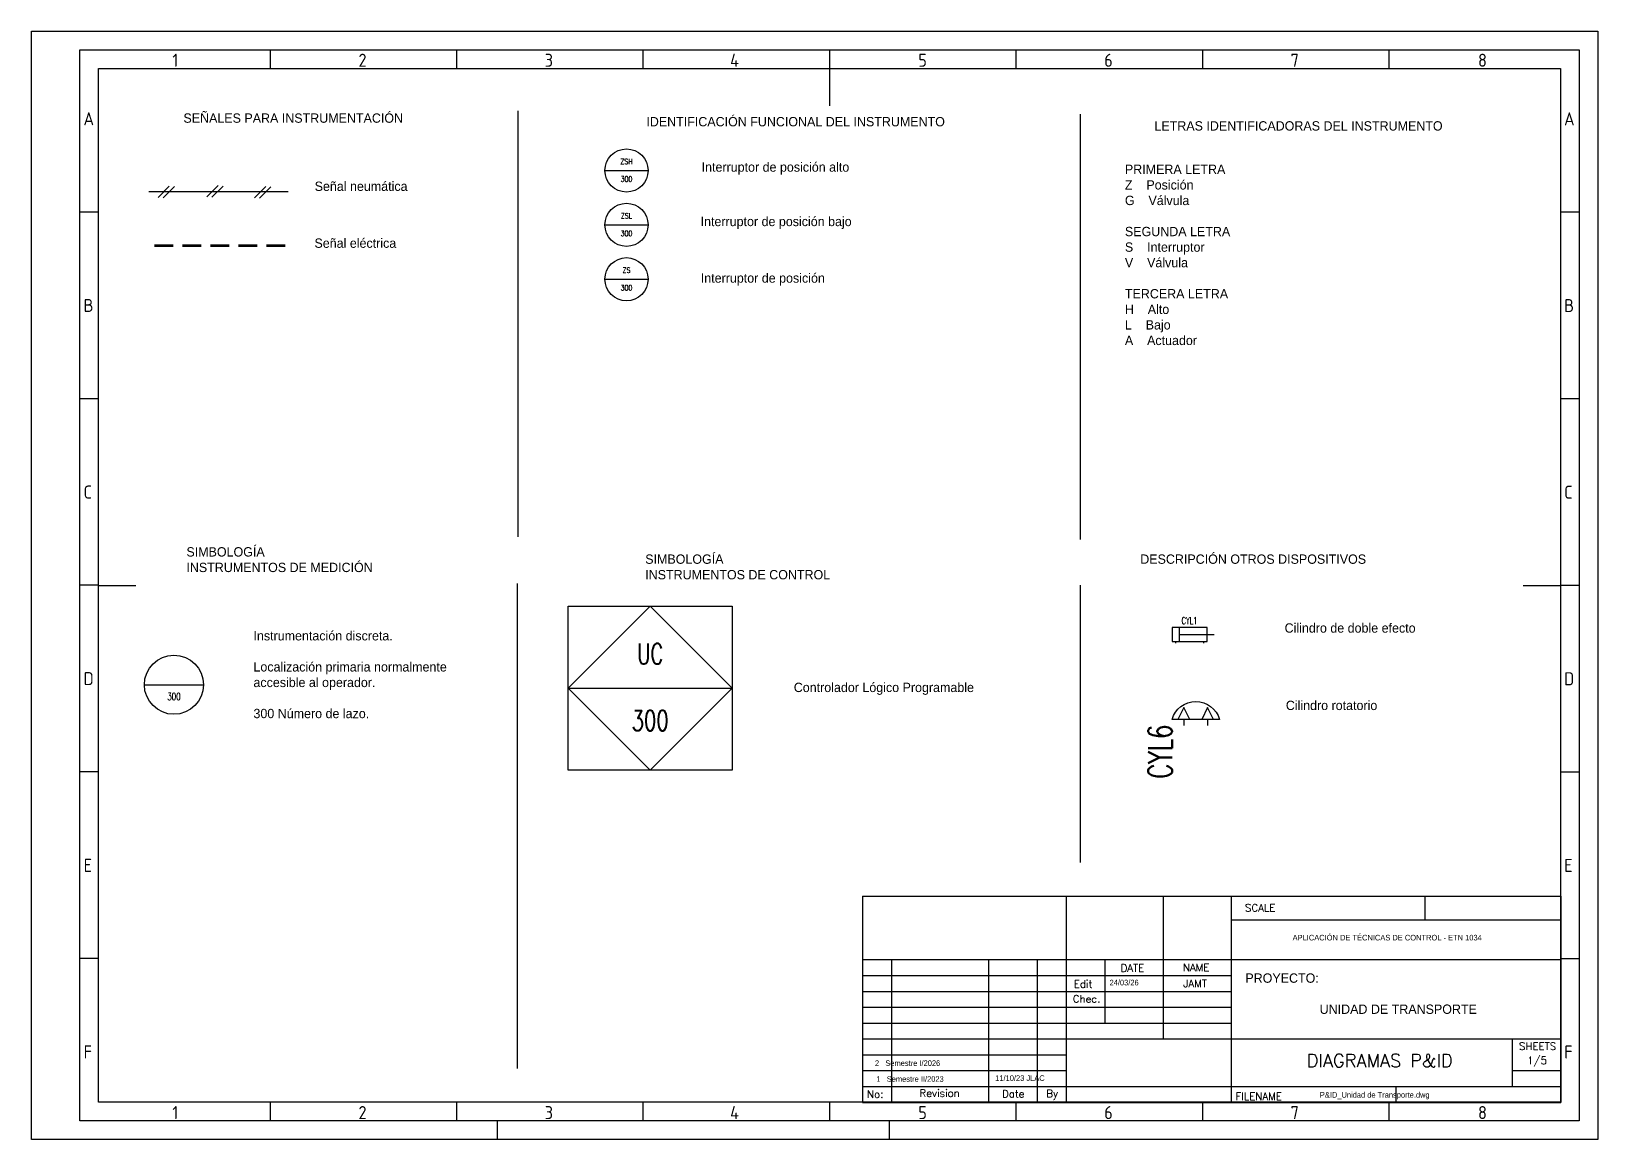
# Model space of a CAD drawing. Header units: inches. Extents: x 22 to 904, y 28 to 325.
# Drawn here: x 484.2 to 904.2, y 28 to 325 of the extents above; entities that cross this region are included whole.
import ezdxf
from ezdxf.enums import TextEntityAlignment as Align

# ---------------------------------------------------------------- set-up
doc = ezdxf.new("R2010")
doc.units = ezdxf.units.IN
doc.header["$MEASUREMENT"] = 0
doc.linetypes.add('TRAZOSX2', pattern=[1.5, 1, -0.5])
for name, color, linetype in [('025', 5, 'Continuous'), ('035', 5, 'Continuous'), ('07', 7, 'Continuous'), ('RED_2.5mm^2', 1, 'Continuous'), ('SYMS', 7, 'Continuous'), ('TAGS', 51, 'Continuous')]:
    doc.layers.add(name, color=color, linetype=linetype)
doc.layers.add('GRN_0.5mm^2', color=3, linetype='TRAZOSX2', lineweight=30)
doc.styles.add('ISO Proportional', font='isocp.shx')
doc.styles.add('WD', font='romans.shx')

# ---------------------------------------------------------------- blocks, each defined once
blk = doc.blocks.new('IEC_border_a3')
at = {"layer": '035'}
for p, q in [((64, 292), (64, 287)), ((114, 292), (114, 287)), ((164, 292), (164, 287)), ((214, 292), (214, 287)), ((264, 292), (264, 287)), ((314, 292), (314, 287)), ((364, 292), (364, 287)), ((17.97, 248.58), (12.98, 248.58)), ((414.97, 248.54), (409.98, 248.54)), ((17.98, 198.54), (13, 198.54)), ((414.98, 198.5), (410, 198.5)), ((17.98, 148.54), (13, 148.54)), ((414.98, 148.5), (410, 148.5)), ((17.98, 98.54), (13, 98.54)), ((414.98, 98.5), (410, 98.5)), ((18, 48.5), (13.02, 48.5)), ((415, 48.46), (410.02, 48.46)), ((64, 10), (64, 5)), ((114, 10), (114, 5)), ((164, 10), (164, 5)), ((214, 10), (214, 5)), ((264, 10), (264, 5)), ((314, 10), (314, 5)), ((364, 10), (364, 5)), ((125, 0), (125, 5)), ((230, 5), (230, 0))]:
    blk.add_line(p, q, dxfattribs=at)
for points in [[(0, 297), (420, 297), (420, 0), (0, 0)], [(18, 287), (410, 287), (410, 10), (18, 10)]]:
    blk.add_lwpolyline(points, close=True, dxfattribs=at)
at = {"layer": '07'}
for p, q in [((214, 287), (214, 277)), ((18, 148.5), (28, 148.5)), ((400, 148.5), (410, 148.5))]:
    blk.add_line(p, q, dxfattribs=at)
blk.add_lwpolyline([(13, 292), (415, 292), (415, 5), (13, 5)], close=True, dxfattribs=at)
at = {"layer": '035', "style": 'ISO Proportional'}
for s, p in [('1', (37.81, 287.5)), ('2', (87.73, 287.5)), ('3', (137.68, 287.5)), ('4', (187.38, 287.5)), ('5', (237.84, 287.5)), ('6', (287.69, 287.5)), ('7', (337.67, 287.5)), ('8', (387.92, 287.5)), ('A', (13.98, 271.83)), ('A', (410.98, 271.79)), ('B', (14, 221.79)), ('B', (411, 221.75)), ('C', (14, 171.79)), ('C', (411, 171.75)), ('D', (14, 121.79)), ('D', (411, 121.75)), ('E', (14.02, 71.75)), ('E', (411.02, 71.72)), ('F', (14.02, 21.75)), ('F', (411.02, 21.72)), ('1', (37.81, 5.5)), ('2', (87.73, 5.5)), ('3', (137.68, 5.5)), ('4', (187.38, 5.5)), ('5', (237.84, 5.5)), ('6', (287.69, 5.5)), ('7', (337.67, 5.5)), ('8', (387.92, 5.5))]:
    blk.add_text(s, height=3.5, dxfattribs=at).set_placement(p)
blk = doc.blocks.new('HIN1_INFRONT_MAIN')
at = {"ltscale": 0.127}
blk.add_line((-0.5, 0), (0.5, 0), dxfattribs=at)
at = {"ltscale": 3.2258}
blk.add_circle((0, 0), 0.5, dxfattribs=at)
at = {"style": 'WD', "width": 0.7}
for tag, height, p in [('INST', 0.125, (-0.481, 0.455)), ('LOC', 0.125, (-0.481, 0.293)), ('TERM01', 0.0625, (-0.524, 0.018))]:
    blk.add_attdef(tag, text='', height=height, dxfattribs=at).set_placement(p, align=Align.RIGHT)
for tag, p, height in [('TERM04', (0.021, 0.531), 0.0625), ('X2TERM04', (0, 0.5), 0.005), ('X4TERM01', (-0.5, 0), 0.005), ('X1TERM03', (0.5, 0), 0.005), ('TERM03', (0.522, 0.018), 0.0625), ('RATING1', (0.513, -0.162), 0.125), ('DESC1', (0.513, -0.321), 0.125), ('X8TERM02', (0, -0.5), 0.005), ('TERM02', (0.023, -0.581), 0.0625), ('DESC2', (0.513, -0.51), 0.125), ('WDTAGALT', (0.513, -0.866), 0.125), ('DESC3', (0.513, -0.691), 0.125)]:
    blk.add_attdef(tag, p, '', height=height, dxfattribs=at)
for tag, p in [('TAG1_PART1', (0, 0.147)), ('TAG1_PART2', (0, -0.26))]:
    blk.add_attdef(tag, text='', height=0.125, dxfattribs=at).set_placement(p, align=Align.CENTER)
blk.add_attdef('XREF', text='', height=0.0625, rotation=0.0625, dxfattribs=at).set_placement((0.546, 0.412), align=Align.TOP_CENTER)
at = {"style": 'WD', "width": 0.7, "flags": 1}
for tag, p in [('WDTYPE', (-0.535, -0.17)), ('CAT', (-0.546, -0.253)), ('FAMILY', (-0.537, -0.223)), ('MFG', (-0.544, -0.28)), ('ASSYCODE', (-0.525, -0.306))]:
    blk.add_attdef(tag, text='', height=0.01, dxfattribs=at).set_placement(p, align=Align.CENTER)
blk = doc.blocks.new('HIN1_INFRONT_MAIN_PLC')
for p, q in [((-0.5, -0.5), (-0.5, 0.5)), ((-0.5, 0.5), (0.5, 0.5)), ((0.5, 0.5), (0.5, -0.5)), ((0.5, -0.5), (-0.5, -0.5))]:
    blk.add_line(p, q)
at = {"ltscale": 0.127}
blk.add_line((-0.5, 0), (0.5, 0), dxfattribs=at)
at = {"ltscale": 25.4, "flags": 128}
blk.add_lwpolyline([(0, 0.5), (-0.5, 0), (0, -0.5), (0.5, 0)], close=True, dxfattribs=at)
at = {"ltscale": 3.2258, "flags": 128}
blk.add_lwpolyline([(0, 0.5), (-0.5, 0), (0, -0.5), (0.5, 0)], close=True, dxfattribs=at)
blk.add_lwpolyline([(0, 0.5), (-0.5, 0), (0, -0.5), (0.5, 0)], close=True, dxfattribs=at)
at = {"style": 'WD', "width": 0.7}
for tag, p, height in [('TERM04', (0.0207, 0.5306), 0.0625), ('X2TERM04', (0, 0.5), 0.005), ('X4TERM01', (-0.5, 0), 0.005), ('X1TERM03', (0.5, 0), 0.005), ('TERM03', (0.5222, 0.0184), 0.0625), ('RATING1', (0.5485, -0.1677), 0.125), ('DESC1', (0.5485, -0.3266), 0.125), ('DESC2', (0.5485, -0.5165), 0.125), ('X8TERM02', (0, -0.5), 0.005), ('TERM02', (0.0233, -0.5809), 0.0625), ('DESC3', (0.5485, -0.6975), 0.125), ('WDTAGALT', (0.5485, -0.8716), 0.125)]:
    blk.add_attdef(tag, p, '', height=height, dxfattribs=at)
for tag, height, p in [('INST', 0.125, (-0.5816, 0.4156)), ('LOC', 0.125, (-0.5816, 0.254)), ('TERM01', 0.0625, (-0.5242, 0.0184))]:
    blk.add_attdef(tag, text='', height=height, dxfattribs=at).set_placement(p, align=Align.RIGHT)
blk.add_attdef('XREF', text='', height=0.0625, rotation=0.0625, dxfattribs=at).set_placement((0.6297, 0.3767), align=Align.TOP_CENTER)
for tag, p in [('TAG1_PART1', (0, 0.147)), ('TAG1_PART2', (0, -0.2602))]:
    blk.add_attdef(tag, text='', height=0.125, dxfattribs=at).set_placement(p, align=Align.CENTER)
at = {"style": 'WD', "width": 0.7, "flags": 1}
for tag, p in [('WDTYPE', (-0.5767, -0.1697)), ('CAT', (-0.5871, -0.2531)), ('MFG', (-0.5859, -0.2796)), ('FAMILY', (-0.5789, -0.2227)), ('ASSYCODE', (-0.5662, -0.3061))]:
    blk.add_attdef(tag, text='', height=0.01, dxfattribs=at).set_placement(p, align=Align.CENTER)
blk = doc.blocks.new('VCY1_CYL_RETRACT')
for p, q in [((0.563, 0.281), (-0.063, 0.281)), ((-0.063, 0.281), (-0.063, 0.031)), ((0.062, 0.281), (0.062, 0.031)), ((0.563, 0.031), (0.563, 0.281)), ((-0.063, 0.031), (0.563, 0.031)), ((0, 0.031), (0, 0)), ((0.062, 0.156), (0.688, 0.156)), ((0.5, 0.031), (0.5, 0))]:
    blk.add_line(p, q)
at = {"style": 'WD', "width": 0.7}
for tag, p in [('INST', (0.25, 0.656)), ('LOC', (0.25, 0.5)), ('TAG1', (0.25, 0.344))]:
    blk.add_attdef(tag, text='', height=0.125, dxfattribs=at).set_placement(p, align=Align.CENTER)
for tag, p in [('DESC1', (-0.125, 0.156)), ('DESC2', (-0.125, 0)), ('WDTAGALT', (-0.125, -0.312)), ('DESC3', (-0.125, -0.156))]:
    blk.add_attdef(tag, text='', height=0.125, dxfattribs=at).set_placement(p, align=Align.RIGHT)
at = {"style": 'WD'}
for tag, p, height, flags in [('WDBLKNAM', (0.343, 0.281), 0.01, 9), ('X8TERM01', (0, 0), 0.005, 1), ('WDTYPE', (0.062, 0.062), 0.01, 1), ('FAMILY', (0.35, 0.268), 0.01, 9), ('X8TERM02', (0.5, 0), 0.005, 1)]:
    blk.add_attdef(tag, p, '', height=height, dxfattribs=dict(at, flags=flags))
blk.add_attdef('XREF', (0.656, 0.219), '', height=0.0625, dxfattribs=at)
at = {"linetype": 'Continuous', "style": 'WD', "flags": 9}
for tag, p in [('ASSYCODE', (0.375, 0.188)), ('MFG', (0.373, 0.205)), ('CAT', (0.375, 0.224))]:
    blk.add_attdef(tag, text='', height=0.01, dxfattribs=at).set_placement(p, align=Align.CENTER)
at = {"style": 'WD', "width": 0.7}
for tag, p, height in [('RATING1', (0.688, 0), 0.125), ('TERM01', (0.031, -0.094), 0.0625), ('TERM02', (0.531, -0.094), 0.0625)]:
    blk.add_attdef(tag, p, '', height=height, dxfattribs=at)
blk = doc.blocks.new('VAT1_ROTARY_ACTUATOR')
for p, q in [((-0.0313, -0.0625), (-0.0313, 0.1875)), ((-0.0938, 0.125), (-0.0313, 0.1562)), ((-0.0313, 0.0938), (-0.0938, 0.125)), ((-0.0313, 0.125), (0, 0.125)), ((-0.0313, -0.0313), (-0.0938, 0)), ((-0.0938, 0), (-0.0313, 0.0312)), ((-0.0313, 0), (0, 0))]:
    blk.add_line(p, q)
blk.add_arc((0.004, 0.0625), 0.1299, 105.74773, 254.25225)
at = {"style": 'WD', "width": 0.7}
for tag, p in [('INST', (-0.1875, 0.5)), ('LOC', (-0.1875, 0.3438)), ('TAG1', (-0.1875, 0.1875)), ('DESC1', (-0.1875, -0.1875)), ('DESC2', (-0.1875, -0.3438)), ('DESC3', (-0.1875, -0.5)), ('WDTAGALT', (-0.1875, -0.6562))]:
    blk.add_attdef(tag, text='', height=0.125, dxfattribs=at).set_placement(p, align=Align.RIGHT)
at = {"style": 'WD'}
for tag, p, height, flags in [('WDBLKNAM', (-0.0635, 0.375), 0.01, 9), ('FAMILY', (-0.0625, 0.3438), 0.005, 9), ('X1TERM02', (0, 0.125), 0.005, 1), ('X1TERM01', (0, 0), 0.005, 1), ('WDTYPE', (0.0625, 0.0625), 0.01, 1)]:
    blk.add_attdef(tag, p, '', height=height, dxfattribs=dict(at, flags=flags))
at = {"linetype": 'Continuous', "style": 'WD', "flags": 9}
for tag, p in [('ASSYCODE', (-0.0625, 0.25)), ('CAT', (-0.0625, 0.3125)), ('MFG', (-0.0625, 0.2812))]:
    blk.add_attdef(tag, p, '', height=0.005, dxfattribs=at)
at = {"style": 'WD', "width": 0.7}
for tag, p, height in [('TERM02', (0.0312, 0.1562), 0.0625), ('TERM01', (0.0312, -0.0938), 0.0625), ('RATING1', (-0.0313, -0.2812), 0.125)]:
    blk.add_attdef(tag, p, '', height=height, dxfattribs=at)
at = {"style": 'WD'}
blk.add_attdef('XREF', text='', height=0.0625, dxfattribs=at).set_placement((-0.2188, 0.0312), align=Align.RIGHT)
blk = doc.blocks.new('IEC_tblock_a3')
at = {"layer": '035'}
for p, q in [((-106.6, 55.25), (-106.6, 17)), ((-36.4, 55.25), (-36.4, 48.88)), ((-88.4, 48.88), (0, 48.88)), ((-179.4, 38.25), (-179.4, 0)), ((-153.4, 38.25), (-153.4, 0)), ((-140.4, 38.25), (-140.4, 0)), ((-122.2, 38.25), (-122.2, 21.25)), ((-187.2, 34), (-88.4, 34)), ((-187.2, 29.75), (-88.4, 29.75)), ((-187.2, 25.5), (-88.4, 25.5)), ((-187.2, 21.25), (-88.4, 21.25)), ((-187.2, 17), (-132.6, 17)), ((-187.2, 12.75), (-132.6, 12.75)), ((-187.2, 8.5), (-132.6, 8.5)), ((-13, 8.5), (0, 8.5)), ((-187.2, 4.25), (0, 4.25)), ((-44.2, 4.25), (-44.2, 0))]:
    blk.add_line(p, q, dxfattribs=at)
at = {"layer": '07'}
for p, q in [((-187.2, 55.25), (-187.2, 0)), ((-187.2, 55.25), (0, 55.25)), ((-132.6, 55.25), (-132.6, 0)), ((-88.4, 55.25), (-88.4, 0)), ((0, 55.25), (0, 0)), ((-187.2, 38.25), (0, 38.25)), ((-132.6, 17), (0, 17)), ((-13, 17), (-13, 4.25)), ((-187.2, 0), (0, 0))]:
    blk.add_line(p, q, dxfattribs=at)
at = {"style": 'WD'}
for tag, p in [('SCALE', (-69.88, 51.07)), ('SH', (-8.74, 10.06)), ('FILENAME', (-68.15, 0.8))]:
    blk.add_attdef(tag, p, '', height=2, dxfattribs=at)
for tag, height, p in [('PROJDESC', 5, (-45.9, 29.2)), ('EDDATE', 2, (-114.97, 30.8)), ('EDBY', 2, (-98.02, 30.86)), ('CKDATE', 2, (-114.85, 26.58)), ('CKBY', 2, (-97.88, 26.3)), ('DWGDESC', 5, (-44.85, 19.72)), ('DWGNO', 3.5, (-48.54, 9.46))]:
    blk.add_attdef(tag, text='', height=height, dxfattribs=at).set_placement(p, align=Align.CENTER)
at = {"style": 'WD', "flags": 1}
blk.add_attdef('WD_TB', (-120.95, 11.91), '', height=2, dxfattribs=at)
at = {"layer": '025', "style": 'WD'}
for s, p in [('SCALE', (-80.57, 51.13)), ('NAME', (-97.74, 35.14)), ('No:', (-183.81, 1.19)), ('Revision', (-166.53, 1.47)), ('Date', (-146.79, 1.28)), ('By', (-136.33, 1.37))]:
    blk.add_text(s, height=2, dxfattribs=at).set_placement(p, align=Align.CENTER)
for s, p in [('DATE', (-118, 35)), ('Edit', (-130.55, 30.72)), ('Chec.', (-130.82, 26.72)), ('SHEETS', (-11.17, 14.05)), ('FILENAME', (-87.18, 0.61))]:
    blk.add_text(s, height=2, dxfattribs=at).set_placement(p)

msp = doc.modelspace()

# ---------------------------------------------------------------- linework, layer by layer
for p, q in [((614.67, 303.66), (614.67, 189.53)), ((765.5, 302.77), (765.5, 188.83)), ((614.48, 177.03), (614.48, 47)), ((765.48, 176.58), (765.48, 102.29))]:
    msp.add_line(p, q)
at = {"color": 0}
for p, q in [((518.22, 280.47), (521.24, 283.49)), ((519.6, 280.35), (522.62, 283.37)), ((531.31, 280.63), (534.33, 283.65)), ((532.68, 280.51), (535.7, 283.53)), ((544.08, 280.38), (547.1, 283.39)), ((545.45, 280.26), (548.47, 283.27))]:
    msp.add_line(p, q, dxfattribs=at)
at = {"layer": 'GRN_0.5mm^2', "lineweight": 90, "ltscale": 5}
msp.add_lwpolyline([(552.28, 267.47), (516.03, 267.47)], dxfattribs=at)
at = {"layer": 'RED_2.5mm^2', "color": 0}
msp.add_line((553.13, 281.99), (515.74, 281.99), dxfattribs=at)

# ---------------------------------------------------------------- block references
msp.add_blockref('IEC_border_a3', (484.24, 27.98))
ref = msp.add_blockref('IEC_tblock_a3', (894.32, 37.97))
ref.add_attrib('EDBY', 'JAMT', dxfattribs={"height": 2, "style": 'WD'}).set_placement((796.3, 68.83), align=Align.CENTER)
ref.add_attrib('DWGNO', 'DIAGRAMAS P&ID', dxfattribs={"height": 3.5, "style": 'WD'}).set_placement((845.78, 47.42), align=Align.CENTER)
ref.add_attrib('SH', '1/5', (885.32, 48.22), dxfattribs={"height": 2, "style": 'WD'})
at = {"layer": 'SYMS'}
ref = msp.add_blockref('HIN1_INFRONT_MAIN', (643.83, 287.68), dxfattribs=dict(at, xscale=11.5592034984124, yscale=11.5592034984124, zscale=11.5592034984124))
ref.add_attrib('TAG1_PART1', 'ZSH', dxfattribs={"layer": 'TAGS', "color": 6, "height": 1.445, "style": 'WD', "width": 0.7}).set_placement((643.83, 289.38), align=Align.CENTER)
ref.add_attrib('TAG1_PART2', '300', dxfattribs={"layer": 'TAGS', "color": 6, "height": 1.445, "style": 'WD', "width": 0.7}).set_placement((643.83, 284.68), align=Align.CENTER)
ref = msp.add_blockref('HIN1_INFRONT_MAIN', (643.83, 273.12), dxfattribs=dict(at, xscale=11.5592034984124, yscale=11.5592034984124, zscale=11.5592034984124))
ref.add_attrib('TAG1_PART1', 'ZSL', dxfattribs={"layer": 'TAGS', "color": 6, "height": 1.445, "style": 'WD', "width": 0.7}).set_placement((643.83, 274.81), align=Align.CENTER)
ref.add_attrib('TAG1_PART2', '300', dxfattribs={"layer": 'TAGS', "color": 6, "height": 1.445, "style": 'WD', "width": 0.7}).set_placement((643.83, 270.11), align=Align.CENTER)
ref = msp.add_blockref('HIN1_INFRONT_MAIN', (643.83, 258.55), dxfattribs=dict(at, xscale=11.5592034984124, yscale=11.5592034984124, zscale=11.5592034984124))
ref.add_attrib('TAG1_PART1', 'ZS', dxfattribs={"layer": 'TAGS', "color": 6, "height": 1.445, "style": 'WD', "width": 0.7}).set_placement((643.83, 260.25), align=Align.CENTER)
ref.add_attrib('TAG1_PART2', '300', dxfattribs={"layer": 'TAGS', "color": 6, "height": 1.445, "style": 'WD', "width": 0.7}).set_placement((643.83, 255.54), align=Align.CENTER)
ref = msp.add_blockref('HIN1_INFRONT_MAIN_PLC', (650.17, 148.97), dxfattribs=dict(at, xscale=44.01572724226612, yscale=44.01572724226612, zscale=44.01572724226612))
ref.add_attrib('TAG1_PART1', 'UC', dxfattribs={"layer": 'TAGS', "color": 6, "height": 5.502, "style": 'WD', "width": 0.7}).set_placement((650.17, 155.44), align=Align.CENTER)
ref.add_attrib('TAG1_PART2', '300', dxfattribs={"layer": 'TAGS', "color": 6, "height": 5.502, "style": 'WD', "width": 0.7}).set_placement((650.17, 137.52), align=Align.CENTER)
ref = msp.add_blockref('VCY1_CYL_RETRACT', (791.05, 160.98), dxfattribs=dict(at, xscale=15, yscale=15, zscale=15))
ref.add_attrib('TAG1', 'CYL1', dxfattribs={"layer": 'TAGS', "height": 1.875, "style": 'WD', "width": 0.7}).set_placement((794.8, 166.13), align=Align.CENTER)
ref = msp.add_blockref('HIN1_INFRONT_MAIN', (522.48, 149.89), dxfattribs=dict(at, xscale=15.85204495492144, yscale=15.85204495492144, zscale=15.85204495492144))
ref.add_attrib('TAG1_PART2', '300', dxfattribs={"layer": 'TAGS', "color": 6, "height": 1.982, "style": 'WD', "width": 0.7}).set_placement((522.48, 145.76), align=Align.CENTER)
at = {"layer": 'SYMS', "lineweight": 90}
ref = msp.add_blockref('VAT1_ROTARY_ACTUATOR', (799.65, 138.98), dxfattribs=dict(at, xscale=-50.92928480740547, yscale=50.92928480740547, zscale=50.92928480740547, rotation=90))
ref.add_attrib('TAG1', 'CYL6', dxfattribs={"layer": 'TAGS', "color": 6, "height": 6.366, "rotation": 90, "style": 'WD', "width": 0.7}).set_placement((790.1, 139.2), align=Align.RIGHT)

# ---------------------------------------------------------------- texts
at = {"lineweight": 50, "attachment_point": 1}
for s, width, insert, char_height in [('SEÑALES PARA INSTRUMENTACIÓN', 147.8517, (525.02, 302.98), 2.5), ('IDENTIFICACIÓN FUNCIONAL DEL INSTRUMENTO', 147.8517, (649.15, 302.02), 2.5), ('LETRAS IDENTIFICADORAS DEL INSTRUMENTO', 147.8517, (785.39, 300.89), 2.5), ('SIMBOLOGÍA\\PINSTRUMENTOS DE MEDICIÓN ', 147.8517, (525.82, 186.74), 2.5), ('SIMBOLOGÍA\\PINSTRUMENTOS DE CONTROL', 147.8517, (648.85, 184.79), 2.5), ('DESCRIPCIÓN OTROS DISPOSITIVOS', 147.8517, (781.59, 184.79), 2.5), ('APLICACIÓN DE TÉCNICAS DE CONTROL - ETN 1034', 65.3804, (822.44, 82.86), 1.5), ('\\pxql;PROYECTO:\\P\\pqc;^JUNIDAD DE TRANSPORTE', 81.9987, (809.77, 72.52), 2.5), ('24/03/26', 13.0311, (773.35, 70.82), 1.5), ('2   Semestre I/2026', 29.75, (710.44, 49.22), 1.5), ('1   Semestre II/2023', 29.75, (710.82, 44.97), 1.5), ('11/10/23 JLAC', 19.5, (742.69, 45.22), 1.5), ('P&ID_Unidad de Transporte.dwg', 46.375, (829.74, 40.72), 1.5)]:
    msp.add_mtext_dynamic_manual_height_columns(s, width=width, gutter_width=12.5, heights=[0], dxfattribs=dict(at, insert=insert, char_height=char_height))
at = {"lineweight": 50, "char_height": 2.5, "attachment_point": 1}
for s, insert, width in [('Interruptor de posición alto', (663.97, 289.86), 67.4386), ('PRIMERA LETRA^JZ    Posición^JG    Válvula^J^JSEGUNDA LETRA^JS    Interruptor^JV    Válvula^J^JTERCERA LETRA^JH    Alto^JL    Bajo^JA    Actuador', (777.47, 289.25), 56.2905), ('Señal neumática', (560.21, 284.71), 47.5066), ('Interruptor de posición bajo', (663.69, 275.28), 75.1471), ('Señal eléctrica ', (560.16, 269.47), 47.5066), ('Interruptor de posición', (663.75, 260.12), 75.1624), ('Instrumentación discreta.\\P\\PLocalización primaria normalmente accesible al operador.\\P\\P300 Número de lazo.', (543.8, 164.26), 56.2905), ('Cilindro de doble efecto', (820.29, 166.34), 53.5226), ('Controlador Lógico Programable', (688.68, 150.42), 47.5066), ('Cilindro rotatorio', (820.62, 145.6), 47.5066)]:
    msp.add_mtext(s, dxfattribs=dict(at, insert=insert, width=width))

doc.saveas('drawing.dxf')
